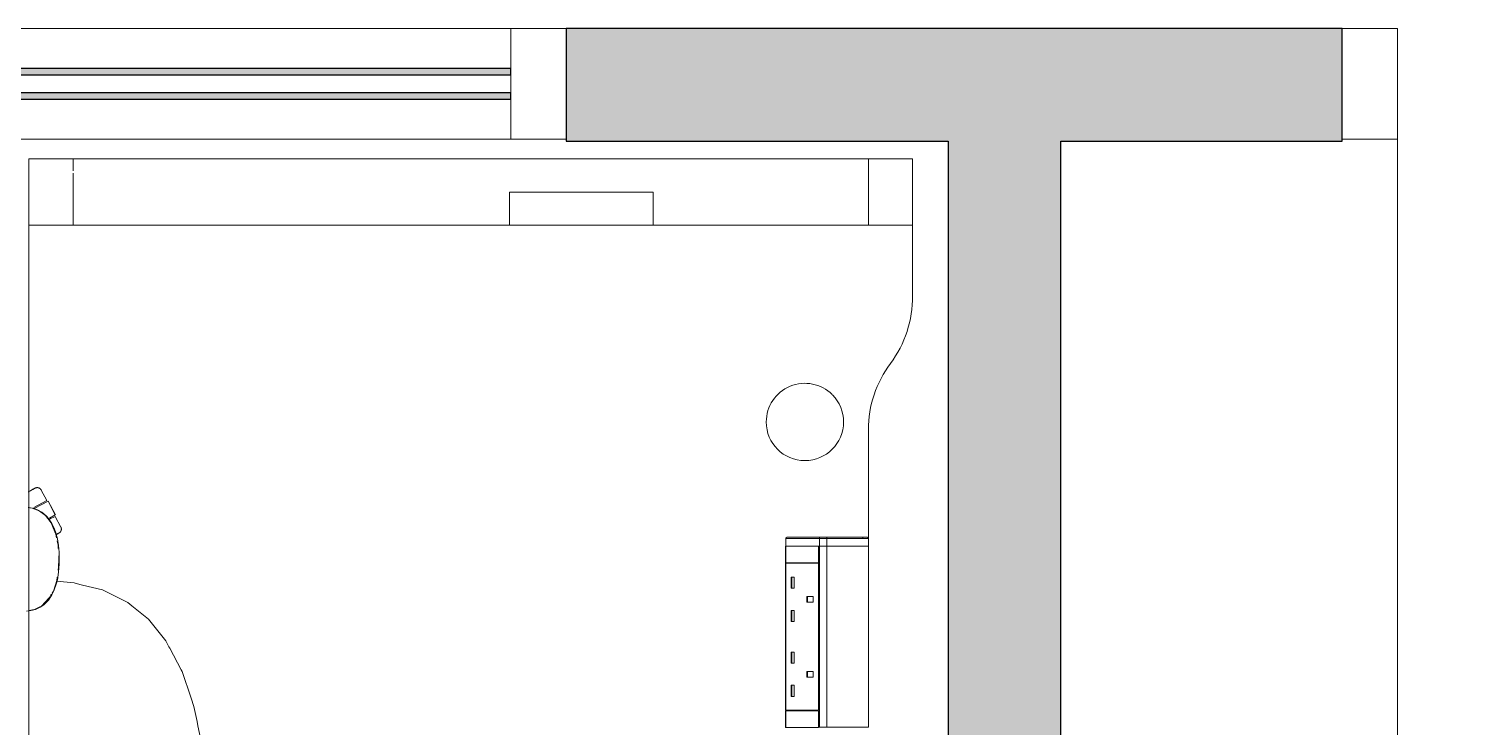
# Model space of a CAD drawing. Header units: millimetres. Extents: x 155927 to 326028, y -36033 to 97293.
# Drawn here: x 188866 to 190159, y 12975 to 13608 of the extents above; entities that cross this region are included whole.
import ezdxf

# ---------------------------------------------------------------- set-up
doc = ezdxf.new("R2010")
doc.units = ezdxf.units.MM
doc.header["$MEASUREMENT"] = 0
for name, color, linetype, lineweight in [('A-DOOR', 4, 'CONTINUOUS', 9), ('A-GLAZ-CURT', 7, 'CONTINUOUS', 9), ('A-GLAZ-CWMG', 7, 'CONTINUOUS', 9), ('A-WALL-PATT', 7, 'CONTINUOUS', 9), ('G-IMPT', 8, 'CONTINUOUS', 9), ('I-FURN', 8, 'CONTINUOUS', 9), ('I-WALL', 7, 'CONTINUOUS', 9)]:
    doc.layers.add(name, color=color, linetype=linetype, lineweight=lineweight)

msp = doc.modelspace()

# ---------------------------------------------------------------- hatches: boundary and pattern name
at = {"layer": 'A-GLAZ-CURT'}
h = msp.add_hatch(color=256, dxfattribs=at)
h.paths.add_polyline_path([(188452.8, 13571.6), (188452.8, 13565.6), (189302.8, 13565.6), (189302.8, 13571.6)], flags=0)
h.paths.add_polyline_path([(188452.8, 13549.6), (188452.8, 13543.6), (189302.8, 13543.6), (189302.8, 13549.6)], flags=0)
at = {"layer": 'A-WALL-PATT'}
h = msp.add_hatch(color=256, dxfattribs=at)
h.paths.add_polyline_path([(189352.8, 13505.6), (189698.8, 13505.6), (189698.8, 13607.6), (189352.8, 13607.6)], flags=0)
h.paths.add_polyline_path([(185752.8, 13505.6), (185752.8, 13607.6), (185300.8, 13607.6), (185300.8, 13505.6), (185382.9, 13505.6)], flags=0)
h = msp.add_hatch(color=256, dxfattribs=at)
h.paths.add_polyline_path([(189800.8, 9754.9), (189800.8, 10015.9), (189698.8, 10015.9), (189698.8, 9754.9)], flags=0)
h.paths.add_polyline_path([(189800.8, 11025.9), (189800.8, 13607.6), (189698.8, 13607.6), (189698.8, 11025.9)], flags=0)
h = msp.add_hatch(color=256, dxfattribs=at)
h.paths.add_polyline_path([(197800.8, 13505.6), (197800.8, 13607.6), (197546.1, 13607.6), (197546.1, 13505.6)], flags=0)
h.paths.add_polyline_path([(195150.8, 13505.6), (195450.8, 13505.6), (195450.8, 13607.6), (195150.8, 13607.6)], flags=0)
h.paths.add_polyline_path([(192358.5, 13505.6), (192450.8, 13505.6), (192450.8, 13607.6), (192150.8, 13607.6), (192150.8, 13505.6)], flags=0)
h.paths.add_polyline_path([(189800.8, 13505.6), (190055.5, 13505.6), (190055.5, 13607.6), (189800.8, 13607.6)], flags=0)

# ---------------------------------------------------------------- linework, layer by layer
at = {"layer": 'A-DOOR', "lineweight": 20}
msp.add_line((190105.5, 13557.6), (190105.5, 12647.6), dxfattribs=at)
at = {"layer": 'A-DOOR'}
msp.add_arc((190105.5, 13557.6), 910, 270, 0, dxfattribs=at)
at = {"layer": 'A-GLAZ-CURT', "lineweight": 30}
for p, q in [((189302.8, 13571.6), (188452.8, 13571.6)), ((188452.8, 13565.6), (189302.8, 13565.6)), ((189302.8, 13565.6), (189302.8, 13571.6)), ((189302.8, 13549.6), (188452.8, 13549.6)), ((189302.8, 13543.6), (189302.8, 13549.6)), ((188452.8, 13543.6), (189302.8, 13543.6))]:
    msp.add_line(p, q, dxfattribs=at)
at = {"layer": 'A-GLAZ-CWMG'}
for p, q in [((189302.8, 13607.6), (188452.8, 13607.6)), ((189302.8, 13507.6), (188452.8, 13507.6))]:
    msp.add_line(p, q, dxfattribs=at)
at = {"layer": 'A-GLAZ-CWMG', "lineweight": 20, "extrusion": (0, 0, -1)}
for p, q in [((189352.8, 13607.6), (189302.8, 13607.6)), ((189302.8, 13607.6), (189302.8, 13507.6)), ((189352.8, 13507.6), (189352.8, 13607.6)), ((190105.5, 13607.6), (190055.5, 13607.6)), ((190055.5, 13607.6), (190055.5, 13507.6)), ((190105.5, 13507.6), (190105.5, 13607.6)), ((189302.8, 13507.6), (189352.8, 13507.6)), ((190055.5, 13507.6), (190105.5, 13507.6))]:
    msp.add_line(p, q, dxfattribs=at)
at = {"layer": 'G-IMPT'}
for p, q in [((188865.8, 13174.3), (188867.4, 13174)), ((188869.6, 13173.6), (188866.5, 13174.1)), ((188869.8, 13173.6), (188867.4, 13174)), ((188869.6, 13173.6), (188875.8, 13171.2)), ((188869.8, 13173.6), (188871.2, 13173.2)), ((188874.8, 13171.8), (188871.2, 13173.2)), ((188874.8, 13171.8), (188878.2, 13169.9)), ((188875.8, 13171.2), (188881.5, 13167)), ((188878.2, 13169.9), (188882, 13166.8)), ((188881.5, 13167), (188886.7, 13160.2)), ((188884.6, 13163.8), (188882, 13166.8)), ((188887.3, 13159.7), (188884.6, 13163.8)), ((188886.7, 13160.2), (188888.5, 13155.8)), ((188887.3, 13159.7), (188889.3, 13155.6)), ((188890.8, 13150.2), (188888.5, 13155.8)), ((188890.9, 13151.3), (188889.3, 13155.6)), ((188890.8, 13150.2), (188891.5, 13146.7)), ((188890.9, 13151.3), (188892.3, 13145.8)), ((188892.1, 13144), (188892.9, 13140.2)), ((188893.3, 13139.9), (188892.3, 13145.8)), ((188892.9, 13140.2), (188893.1, 13137)), ((188893.3, 13139.9), (188893.9, 13133.8)), ((188894, 13127.4), (188893.9, 13133.8)), ((188893.4, 13120.2), (188893.7, 13127.4)), ((188894, 13122.9), (188893.4, 13115.6)), ((188893.5, 13130.5), (188893.7, 13127.4)), ((188894, 13122.9), (188894, 13127.4)), ((188891.7, 13108), (188888.7, 13098.6)), ((188891.3, 13104.9), (188892.3, 13108.8)), ((188892.2, 13111.3), (188891.7, 13108)), ((188892.3, 13108.8), (188893.4, 13115.6)), ((188893.4, 13120.2), (188893, 13117.5)), ((188886.9, 13095.7), (188886.1, 13094.2)), ((188887.3, 13095.2), (188886.5, 13093.8)), ((188889.5, 13099.8), (188887.3, 13095.2)), ((188888.7, 13098.6), (188887.5, 13096.6)), ((188891.3, 13104.9), (188889.5, 13099.8)), ((188891.6, 13107.4), (188907.5, 13105.9)), ((188907.5, 13105.9), (188912.7, 13104.6)), ((188915.1, 13104), (188912.7, 13104.6)), ((188933.1, 13099.6), (188915.1, 13104)), ((188937.4, 13097.5), (188933.1, 13099.6)), ((188937.4, 13097.5), (188948.9, 13091.8)), ((188871.5, 13081.8), (188866.5, 13080.9)), ((188868.4, 13080.9), (188872.4, 13082)), ((188875.8, 13083.9), (188871.5, 13081.8)), ((188876.7, 13084), (188872.4, 13082)), ((188875.8, 13083.9), (188878, 13085)), ((188876.7, 13084), (188879.9, 13086.2)), ((188884.9, 13092.4), (188878, 13085)), ((188883.7, 13090.3), (188878, 13085)), ((188878, 13085), (188880.4, 13087.2)), ((188881.2, 13087.3), (188879.9, 13086.2)), ((188883.5, 13090.8), (188880.4, 13087.2)), ((188881.2, 13087.3), (188884.1, 13090.3)), ((188884.9, 13092.4), (188883.6, 13090.9)), ((188885.6, 13093.4), (188883.7, 13090.3)), ((188884.1, 13090.3), (188886.5, 13093.8)), ((188956.1, 13088.3), (188948.9, 13091.8)), ((188959.7, 13085.3), (188956.1, 13088.3)), ((188959.7, 13085.3), (188974.7, 13073.2)), ((188866.5, 13080.8), (188864.2, 13080.4)), ((188864.4, 13080.4), (188866.5, 13080.7)), ((188866.5, 13080.7), (188868.4, 13080.9)), ((188974.7, 13073.2), (188978.4, 13068.5)), ((188990.6, 13053.4), (188978.4, 13068.5)), ((188990.6, 13053.4), (188993.3, 13048.2)), ((188994.1, 13046.9), (188993.3, 13048.2)), ((188994.1, 13046.9), (189004.4, 13027.4)), ((189004.4, 13027.4), (189005.2, 13025.7)), ((189013.4, 13001.6), (189005.2, 13025.7)), ((189013.4, 13001.6), (189015.9, 12994.2)), ((189018.8, 12980.4), (189015.9, 12994.2)), ((189019.5, 12976.7), (189018.8, 12980.4)), ((189019.5, 12976.7), (189023.9, 12955.7))]:
    msp.add_line(p, q, dxfattribs=at)
at = {"layer": 'I-FURN'}
for p, q in [((188866.5, 13489.6), (189666.5, 13489.6)), ((188906.5, 13489.6), (188866.5, 13489.6)), ((188866.5, 13489.6), (188866.5, 13429.6)), ((188866.5, 13429.6), (188866.5, 13489.6)), ((189666.5, 13489.6), (188866.5, 13489.6)), ((188866.5, 13489.6), (188866.5, 12089.6)), ((188866.5, 12089.6), (188866.5, 13489.6)), ((188866.5, 13489.6), (189666.5, 13489.6)), ((189626.5, 13489.6), (188906.5, 13489.6)), ((188906.5, 13489.6), (188906.5, 13479)), ((188906.5, 13489.6), (188906.5, 13479)), ((189666.5, 13489.6), (189626.5, 13489.6)), ((189626.5, 13489.6), (189626.5, 13429.6)), ((189626.5, 13489.6), (189626.5, 13429.6)), ((189666.5, 13489.6), (189666.5, 13429.6)), ((189666.5, 13489.6), (189666.5, 13429.6)), ((189666.5, 13365.7), (189666.5, 13489.6)), ((189666.5, 13489.6), (189666.5, 13365.7)), ((188906.5, 13476.7), (188906.5, 13429.6)), ((188906.5, 13476.7), (188906.5, 13429.6)), ((189301.5, 13459.6), (189431.5, 13459.6)), ((189431.5, 13459.6), (189301.5, 13459.6)), ((189301.5, 13459.6), (189301.5, 13429.6)), ((189301.5, 13429.6), (189301.5, 13459.6)), ((189431.5, 13459.6), (189431.5, 13429.6)), ((189431.5, 13459.6), (189431.5, 13429.6)), ((188866.5, 13429.6), (188906.5, 13429.6)), ((189301.5, 13429.6), (188866.5, 13429.6)), ((188906.5, 13429.6), (189626.5, 13429.6)), ((189431.5, 13429.6), (189301.5, 13429.6)), ((189666.5, 13429.6), (189431.5, 13429.6)), ((189626.5, 13429.6), (189666.5, 13429.6)), ((189626.5, 13146.3), (189626.5, 13244.6)), ((189626.5, 13244.6), (189626.5, 13146.3)), ((188866.6, 13188.7), (188865.9, 13188.4)), ((188867.2, 13189.1), (188866.6, 13188.7)), ((188867.8, 13189.4), (188867.2, 13189.1)), ((188867.4, 13189.2), (188868, 13189.5)), ((188868.3, 13189.7), (188867.8, 13189.4)), ((188868, 13189.5), (188868.6, 13189.8)), ((188868.8, 13189.9), (188868.3, 13189.7)), ((188868.6, 13189.8), (188869.1, 13190.1)), ((188869.3, 13190.2), (188868.8, 13189.9)), ((188869.1, 13190.1), (188869.5, 13190.3)), ((188869.8, 13190.4), (188869.3, 13190.2)), ((188869.5, 13190.3), (188870, 13190.5)), ((188870.2, 13190.7), (188869.8, 13190.4)), ((188870, 13190.5), (188870.3, 13190.7)), ((188870.5, 13190.9), (188870.2, 13190.7)), ((188870.3, 13190.7), (188870.7, 13190.9)), ((188870.9, 13191), (188870.5, 13190.9)), ((188870.7, 13190.9), (188871, 13191.1)), ((188871.2, 13191.2), (188870.9, 13191)), ((188871, 13191.1), (188871.3, 13191.3)), ((188871.4, 13191.3), (188871.2, 13191.2)), ((188871.3, 13191.3), (188871.5, 13191.4)), ((188871.7, 13191.4), (188871.4, 13191.3)), ((188871.5, 13191.4), (188871.7, 13191.5)), ((188871.7, 13191.5), (188871.9, 13191.6)), ((188871.8, 13191.5), (188871.7, 13191.4)), ((188872, 13191.6), (188871.8, 13191.5)), ((188871.9, 13191.6), (188872, 13191.6)), ((188872, 13191.6), (188872.1, 13191.7)), ((188872.1, 13191.7), (188872, 13191.6)), ((188872.1, 13191.7), (188872.1, 13191.7)), ((188872.1, 13191.7), (188872.2, 13191.7)), ((188872.2, 13191.7), (188872.1, 13191.7)), ((188872.1, 13191.7), (188872.1, 13191.7)), ((188872.2, 13191.7), (188872.3, 13191.8)), ((188872.3, 13191.8), (188872.4, 13191.9)), ((188872.4, 13191.9), (188872.6, 13191.9)), ((188872.6, 13191.9), (188872.7, 13192)), ((188872.7, 13192), (188872.9, 13192)), ((188872.9, 13192), (188873.1, 13192.1)), ((188873.1, 13192.1), (188873.2, 13192.1)), ((188873.2, 13192.1), (188873.4, 13192.1)), ((188873.4, 13192.1), (188873.5, 13192.1)), ((188873.5, 13192.1), (188873.7, 13192.2)), ((188873.7, 13192.2), (188873.8, 13192.2)), ((188873.8, 13192.2), (188874, 13192.2)), ((188874, 13192.2), (188874.2, 13192.2)), ((188874.2, 13192.2), (188874.3, 13192.2)), ((188874.3, 13192.2), (188874.5, 13192.2)), ((188874.5, 13192.2), (188874.7, 13192.1)), ((188874.7, 13192.1), (188874.8, 13192.1)), ((188874.8, 13192.1), (188875, 13192.1)), ((188875, 13192.1), (188875.1, 13192)), ((188875.1, 13192), (188875.3, 13192)), ((188875.3, 13192), (188875.4, 13191.9)), ((188875.4, 13191.9), (188875.6, 13191.9)), ((188875.6, 13191.9), (188875.7, 13191.8)), ((188875.7, 13191.8), (188875.9, 13191.7)), ((188875.9, 13191.7), (188876, 13191.7)), ((188876, 13191.7), (188876.2, 13191.6)), ((188876.2, 13191.6), (188876.3, 13191.5)), ((188876.3, 13191.5), (188876.4, 13191.4)), ((188876.4, 13191.4), (188876.6, 13191.3)), ((188876.6, 13191.3), (188876.7, 13191.2)), ((188876.7, 13191.2), (188876.8, 13191.1)), ((188876.8, 13191.1), (188876.9, 13191)), ((188876.9, 13191), (188877, 13190.9)), ((188877, 13190.9), (188877.1, 13190.7)), ((188877.1, 13190.7), (188877.2, 13190.6)), ((188877.2, 13190.6), (188877.3, 13190.5)), ((188877.3, 13190.5), (188877.4, 13190.4)), ((188877.4, 13190.4), (188877.5, 13190.2)), ((188877.5, 13190.2), (188877.6, 13190.1)), ((188877.6, 13190.1), (188877.6, 13190)), ((188882.8, 13180.4), (188877.6, 13190)), ((188882.8, 13180.4), (188871.1, 13174.2)), ((188871.4, 13173.2), (188883.9, 13179.8)), ((188883.9, 13179.8), (188890.4, 13167.5)), ((188890.6, 13167.6), (188884, 13179.9)), ((188890.3, 13166.2), (188885.1, 13163.5)), ((188890.4, 13167.5), (188885.2, 13164.6)), ((188895.4, 13156.5), (188890.3, 13166.2)), ((188891.1, 13149.7), (188891.5, 13149.9)), ((188891.8, 13150), (188891.4, 13149.8)), ((188891.5, 13149.9), (188891.9, 13150.1)), ((188892.1, 13150.2), (188891.8, 13150)), ((188891.9, 13150.1), (188892.3, 13150.3)), ((188892.5, 13150.4), (188892.1, 13150.2)), ((188892.3, 13150.3), (188892.6, 13150.5)), ((188892.8, 13150.6), (188892.5, 13150.4)), ((188892.6, 13150.5), (188892.9, 13150.6)), ((188893, 13150.7), (188892.8, 13150.6)), ((188892.9, 13150.6), (188893.1, 13150.8)), ((188893.2, 13150.8), (188893, 13150.7)), ((188893.1, 13150.8), (188893.3, 13150.9)), ((188893.4, 13150.9), (188893.2, 13150.8)), ((188893.3, 13150.9), (188893.5, 13151)), ((188893.6, 13151), (188893.4, 13150.9)), ((188893.5, 13151), (188893.6, 13151)), ((188893.7, 13151.1), (188893.6, 13151)), ((188893.6, 13151), (188893.7, 13151.1)), ((188893.8, 13151.1), (188893.7, 13151.1)), ((188893.7, 13151.1), (188893.7, 13151.1)), ((188893.7, 13151.1), (188893.7, 13151.1)), ((188893.7, 13151.1), (188893.7, 13151.1)), ((188893.7, 13151.1), (188893.7, 13151.1)), ((188893.9, 13151.2), (188893.8, 13151.1)), ((188894.1, 13151.3), (188893.9, 13151.2)), ((188894.2, 13151.4), (188894.1, 13151.3)), ((188894.3, 13151.5), (188894.2, 13151.4)), ((188894.4, 13151.6), (188894.3, 13151.5)), ((188894.6, 13151.7), (188894.4, 13151.6)), ((188894.7, 13151.8), (188894.6, 13151.7)), ((188894.8, 13151.9), (188894.7, 13151.8)), ((188894.9, 13152), (188894.8, 13151.9)), ((188895, 13152.1), (188894.9, 13152)), ((188895.1, 13152.3), (188895, 13152.1)), ((188895.2, 13152.4), (188895.1, 13152.3)), ((188895.3, 13152.5), (188895.2, 13152.4)), ((188895.4, 13152.7), (188895.3, 13152.5)), ((188895.4, 13156.5), (188895.5, 13156.4)), ((188895.5, 13153), (188895.4, 13152.8)), ((188895.4, 13152.8), (188895.4, 13152.7)), ((188895.5, 13156.4), (188895.6, 13156.3)), ((188895.6, 13153.1), (188895.5, 13153)), ((188895.6, 13156.3), (188895.6, 13156.1)), ((188895.6, 13156.1), (188895.7, 13156)), ((188895.7, 13153.4), (188895.6, 13153.3)), ((188895.6, 13153.3), (188895.6, 13153.1)), ((188895.7, 13156), (188895.7, 13155.8)), ((188895.7, 13155.8), (188895.8, 13155.6)), ((188895.8, 13153.7), (188895.7, 13153.6)), ((188895.7, 13153.6), (188895.7, 13153.4)), ((188895.8, 13155.6), (188895.8, 13155.5)), ((188895.8, 13155.5), (188895.8, 13155.3)), ((188895.8, 13155.3), (188895.9, 13155.2)), ((188895.9, 13154.2), (188895.8, 13154)), ((188895.8, 13154), (188895.8, 13153.9)), ((188895.8, 13153.9), (188895.8, 13153.7)), ((188895.9, 13155.2), (188895.9, 13155)), ((188895.9, 13155), (188895.9, 13154.8)), ((188895.9, 13154.8), (188895.9, 13154.7)), ((188895.9, 13154.7), (188895.9, 13154.5)), ((188895.9, 13154.5), (188895.9, 13154.4)), ((188895.9, 13154.4), (188895.9, 13154.2)), ((189551.6, 13139.3), (189551.6, 13146.3)), ((189551.8, 13146.3), (189551.6, 13146.3)), ((189551.6, 13139.3), (189551.6, 13146.3)), ((189551.6, 13139.3), (189551.6, 13146.3)), ((189582.1, 13146.3), (189551.8, 13146.3)), ((189551.8, 13146.3), (189551.8, 13139.3)), ((189552, 13147), (189552, 13147)), ((189552.6, 13147.3), (189582.9, 13147.3)), ((189552.6, 13147.3), (189582.9, 13147.3)), ((189589, 13146.3), (189582.1, 13146.3)), ((189582.1, 13146.3), (189582.1, 13139.3)), ((189621.5, 13147.3), (189582.9, 13147.3)), ((189582.9, 13147.3), (189588.4, 13147.3)), ((189588.4, 13147.3), (189625.5, 13147.3)), ((189626.5, 13146.3), (189589, 13146.3)), ((189589, 13146.3), (189589, 13139.3)), ((189621.5, 13146.3), (189621.5, 13147.3)), ((189625.5, 13147.3), (189621.5, 13147.3)), ((189625.5, 13147.3), (189625.5, 13147.3)), ((189626.5, 13146.3), (189626.5, 13139.3)), ((189626.5, 13146.3), (189626.5, 13139.3)), ((189551.4, 13139.2), (189551.4, 13124.2)), ((189581.3, 13139.2), (189551.4, 13139.2)), ((189551.8, 13139.3), (189551.6, 13139.3)), ((189551.6, 12975.3), (189551.6, 13139.2)), ((189582.1, 13139.3), (189551.8, 13139.3)), ((189581.3, 13124.2), (189581.3, 13139.2)), ((189581.3, 13139.2), (189583.7, 13139.2)), ((189581.5, 13139.2), (189581.5, 13124.2)), ((189582.1, 13139.2), (189581.5, 13139.2)), ((189589, 13139.3), (189582.1, 13139.3)), ((189582.1, 13139.2), (189589, 13139.2)), ((189582.1, 12975.3), (189582.1, 13139.2)), ((189626.5, 13139.3), (189589, 13139.3)), ((189589, 13139.2), (189626.5, 13139.2)), ((189589, 12975.3), (189589, 13139.2)), ((189626.5, 13139.2), (189626.5, 12975.3)), ((189626.5, 12975.3), (189626.5, 13139.2)), ((189551.4, 13124.2), (189581.3, 13124.2)), ((189551.4, 13123.7), (189551.4, 12990.7)), ((189551.4, 13123.7), (189581.3, 13123.7)), ((189551.8, 13124.2), (189551.8, 13123.7)), ((189581.3, 12990.7), (189581.3, 13123.7)), ((189581.5, 13123.7), (189581.5, 12990.7)), ((189556.5, 13111.1), (189559.3, 13111.1)), ((189556.5, 13101.1), (189556.5, 13111.1)), ((189557.2, 13101.1), (189557.2, 13111.1)), ((189559.3, 13101.1), (189559.3, 13111.1)), ((189556.5, 13101.1), (189559.3, 13101.1)), ((189570.8, 13093.6), (189576.5, 13093.6)), ((189570.8, 13088.6), (189570.8, 13093.6)), ((189570.8, 13088.6), (189576.5, 13088.6)), ((189571.5, 13088.6), (189571.5, 13093.6)), ((189576.5, 13088.6), (189576.5, 13093.6)), ((189556.5, 13081.1), (189559.3, 13081.1)), ((189556.5, 13071.1), (189556.5, 13081.1)), ((189556.5, 13071.1), (189559.3, 13071.1)), ((189557.2, 13071.1), (189557.2, 13081.1)), ((189559.3, 13071.1), (189559.3, 13081.1)), ((189556.5, 13043.3), (189559.3, 13043.3)), ((189556.5, 13033.3), (189556.5, 13043.3)), ((189557.2, 13033.3), (189557.2, 13043.3)), ((189559.3, 13033.3), (189559.3, 13043.3)), ((189556.5, 13033.3), (189559.3, 13033.3)), ((189570.8, 13025.8), (189576.5, 13025.8)), ((189570.8, 13020.8), (189570.8, 13025.8)), ((189576.5, 13020.8), (189570.8, 13020.8)), ((189571.5, 13020.8), (189571.5, 13025.8)), ((189576.5, 13025.8), (189576.5, 13020.8)), ((189556.5, 13013.3), (189559.3, 13013.3)), ((189556.5, 13003.3), (189556.5, 13013.3)), ((189557.2, 13003.3), (189557.2, 13013.3)), ((189559.3, 13003.3), (189559.3, 13013.3)), ((189556.5, 13003.3), (189559.3, 13003.3)), ((189551.4, 12990.7), (189581.3, 12990.7)), ((189581.3, 12990.2), (189551.4, 12990.2)), ((189551.4, 12990.2), (189551.4, 12975.2)), ((189551.8, 12990.7), (189551.8, 12990.2)), ((189581.3, 12975.2), (189581.3, 12990.2)), ((189581.5, 12990.2), (189581.5, 12975.3)), ((189551.4, 12975.2), (189581.3, 12975.2)), ((189581.5, 12975.3), (189582.1, 12975.3)), ((189589, 12975.3), (189582.1, 12975.3)), ((189626.5, 12975.3), (189589, 12975.3))]:
    msp.add_line(p, q, dxfattribs=at)
at = {"layer": 'I-FURN', "flags": 128}
for points in [[(189551.8, 13146.8), (189551.7, 13146.7), (189551.7, 13146.7), (189551.7, 13146.7), (189551.7, 13146.6), (189551.7, 13146.6), (189551.7, 13146.6), (189551.7, 13146.5), (189551.7, 13146.5), (189551.6, 13146.4), (189551.6, 13146.4), (189551.6, 13146.4), (189551.6, 13146.3), (189551.6, 13146.3), (189551.6, 13146.3)], [(189582.9, 13147.3), (189583, 13147.3), (189583.1, 13147.3), (189583.2, 13147.3), (189583.3, 13147.3), (189583.4, 13147.3), (189583.5, 13147.3), (189583.7, 13147.3), (189583.8, 13147.3), (189583.9, 13147.3), (189584.1, 13147.3), (189584.2, 13147.3), (189584.3, 13147.3), (189584.5, 13147.3), (189584.6, 13147.3), (189584.8, 13147.3), (189584.9, 13147.3), (189585.1, 13147.3), (189585.2, 13147.3), (189585.4, 13147.3), (189585.5, 13147.3), (189585.7, 13147.3), (189585.9, 13147.3), (189586, 13147.3), (189586.2, 13147.3), (189586.3, 13147.3), (189586.5, 13147.3), (189586.7, 13147.3), (189586.8, 13147.3), (189587, 13147.3), (189587.1, 13147.3), (189587.3, 13147.3), (189587.4, 13147.3), (189587.6, 13147.3), (189587.7, 13147.3), (189587.9, 13147.3), (189588, 13147.3), (189588.2, 13147.3), (189588.3, 13147.3), (189588.4, 13147.3)], [(189588.4, 13147.3), (189591.2, 13147.3), (189593.9, 13147.3), (189596.5, 13147.3), (189599.1, 13147.3), (189601.5, 13147.3), (189603.8, 13147.3), (189606, 13147.3), (189608.2, 13147.3), (189610.2, 13147.3), (189612.1, 13147.3), (189613.9, 13147.3), (189615.5, 13147.3), (189617.1, 13147.3), (189618.5, 13147.3), (189619.8, 13147.3), (189621, 13147.3), (189622, 13147.3), (189623, 13147.3), (189623.7, 13147.3), (189624.4, 13147.3), (189624.9, 13147.3), (189625.3, 13147.3), (189625.5, 13147.3)], [(189625.5, 13147.3), (189625.5, 13147.3), (189625.5, 13147.3), (189625.4, 13147.3), (189625.4, 13147.3), (189625.4, 13147.3), (189625.4, 13147.3), (189625.3, 13147.3), (189625.3, 13147.3), (189625.2, 13147.3), (189625.2, 13147.3), (189625.1, 13147.3), (189625, 13147.3), (189624.9, 13147.3), (189624.9, 13147.3), (189624.8, 13147.3), (189624.7, 13147.3), (189624.6, 13147.3), (189624.5, 13147.3), (189624.4, 13147.3), (189624.3, 13147.3), (189624.1, 13147.3), (189624, 13147.3), (189623.9, 13147.3), (189623.8, 13147.3), (189623.6, 13147.3), (189623.5, 13147.3), (189623.4, 13147.3), (189623.2, 13147.3), (189623.1, 13147.3), (189622.9, 13147.3), (189622.8, 13147.3), (189622.6, 13147.3), (189622.5, 13147.3), (189622.3, 13147.3), (189622.2, 13147.3), (189622, 13147.3), (189621.8, 13147.3), (189621.7, 13147.3), (189621.5, 13147.3), (189621.5, 13147.3)], [(189626.5, 13146.3), (189626.5, 13146.3), (189626.5, 13146.4), (189626.5, 13146.4), (189626.5, 13146.4), (189626.5, 13146.5), (189626.4, 13146.5), (189626.4, 13146.5), (189626.4, 13146.6), (189626.4, 13146.6), (189626.4, 13146.7), (189626.4, 13146.7), (189626.4, 13146.7), (189626.3, 13146.8), (189626.3, 13146.8), (189626.3, 13146.8), (189626.3, 13146.9), (189626.3, 13146.9), (189626.2, 13146.9), (189626.2, 13147), (189626.2, 13147), (189626.1, 13147), (189626.1, 13147), (189626.1, 13147.1), (189626, 13147.1), (189626, 13147.1), (189626, 13147.1), (189625.9, 13147.2), (189625.9, 13147.2), (189625.9, 13147.2), (189625.8, 13147.2), (189625.8, 13147.2), (189625.8, 13147.2), (189625.7, 13147.2), (189625.7, 13147.3), (189625.6, 13147.3), (189625.6, 13147.3), (189625.6, 13147.3), (189625.5, 13147.3), (189625.5, 13147.3), (189625.5, 13147.3)]]:
    msp.add_lwpolyline(points, dxfattribs=at)
at = {"layer": 'I-FURN'}
for centre, radius, start, end in [((189566.4, 13364.6), 100, 323.1301, 0.6256), ((189566.4, 13364.6), 100, 323.1301, 0.6256), ((189726.5, 13244.6), 100, 143.1301, 180), ((189726.5, 13244.6), 100, 143.1301, 180), ((189569, 13251.6), 35, 45, 180), ((189569, 13251.6), 35, 0, 44.4738), ((189569, 13251.6), 35, 180, 0)]:
    msp.add_arc(centre, radius, start, end, dxfattribs=at)
at = {"layer": 'I-FURN', "extrusion": (0, 0, -1)}
for centre, ratio, start_param, end_param in [((189552.6, 13146.3), 0.819152, 4.712389, 6.283185), ((189582.9, 13146.3), 0.819152, 4.712389, 6.283185), ((189588.4, 13146.3), 0.56467, 0, 1.570796), ((189625.5, 13146.3), 0.998113, 0, 1.570796)]:
    msp.add_ellipse(centre, major_axis=(0, 1), ratio=ratio, start_param=start_param, end_param=end_param, dxfattribs=at)
at = {"layer": 'I-WALL', "lineweight": 30}
for p, q in [((189698.8, 13607.6), (189352.8, 13607.6)), ((189352.8, 13607.6), (189352.8, 13505.6)), ((189800.8, 13607.6), (189698.8, 13607.6)), ((190055.5, 13607.6), (189800.8, 13607.6)), ((190055.5, 13505.6), (190055.5, 13607.6)), ((189352.8, 13505.6), (189698.8, 13505.6)), ((189698.8, 13505.6), (189698.8, 11025.9)), ((189800.8, 11025.9), (189800.8, 13505.6)), ((189800.8, 13505.6), (190055.5, 13505.6))]:
    msp.add_line(p, q, dxfattribs=at)

doc.saveas('drawing.dxf')
